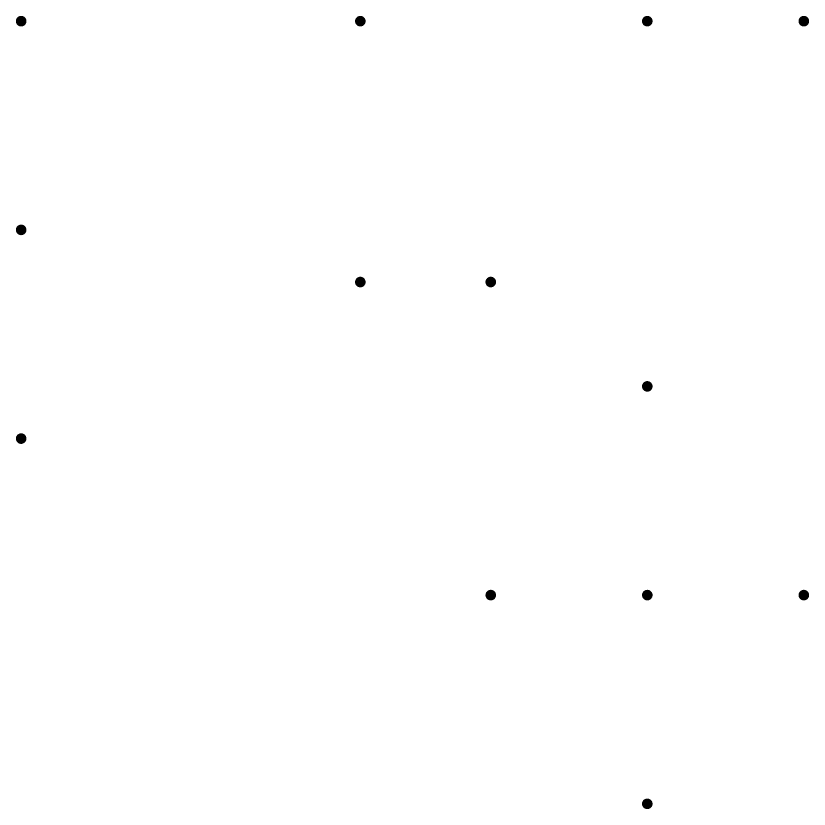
# Model space of a CAD drawing. Header units: millimetres. Extents: x 2.64 to 11.44, y 2.16 to 8.68.
# Drawn here: x 7.952 to 10.945, y 5.689 to 8.681 of the extents above; entities that cross this region are included whole.
import ezdxf

# ---------------------------------------------------------------- set-up
doc = ezdxf.new("R2010")
doc.units = ezdxf.units.MM
doc.header["$MEASUREMENT"] = 0
doc.layers.add('Sheet', color=255, linetype='Continuous')

msp = doc.modelspace()

# ---------------------------------------------------------------- linework, layer by layer
at = {"layer": 'Sheet', "const_width": 0.02}
for points in [[(7.9624, 8.6614, 1), (7.9824, 8.6614, 1)], [(9.242, 8.6614, 1), (9.262, 8.6614, 1)], [(10.3246, 8.6614, 1), (10.3446, 8.6614, 1)], [(10.9152, 8.6614, 1), (10.9352, 8.6614, 1)], [(7.9624, 7.874, 1), (7.9824, 7.874, 1)], [(9.242, 7.6772, 1), (9.262, 7.6772, 1)], [(9.7341, 7.6772, 1), (9.7541, 7.6772, 1)], [(10.3246, 7.2835, 1), (10.3446, 7.2835, 1)], [(7.9624, 7.0866, 1), (7.9824, 7.0866, 1)], [(7.9624, 7.0866, 1), (7.9824, 7.0866, 1)], [(9.7341, 6.4961, 1), (9.7541, 6.4961, 1)], [(10.3246, 6.4961, 1), (10.3446, 6.4961, 1)], [(10.9152, 6.4961, 1), (10.9352, 6.4961, 1)], [(10.3246, 5.7087, 1), (10.3446, 5.7087, 1)]]:
    msp.add_lwpolyline(points, format="xyb", close=True, dxfattribs=at)

doc.saveas('drawing.dxf')
